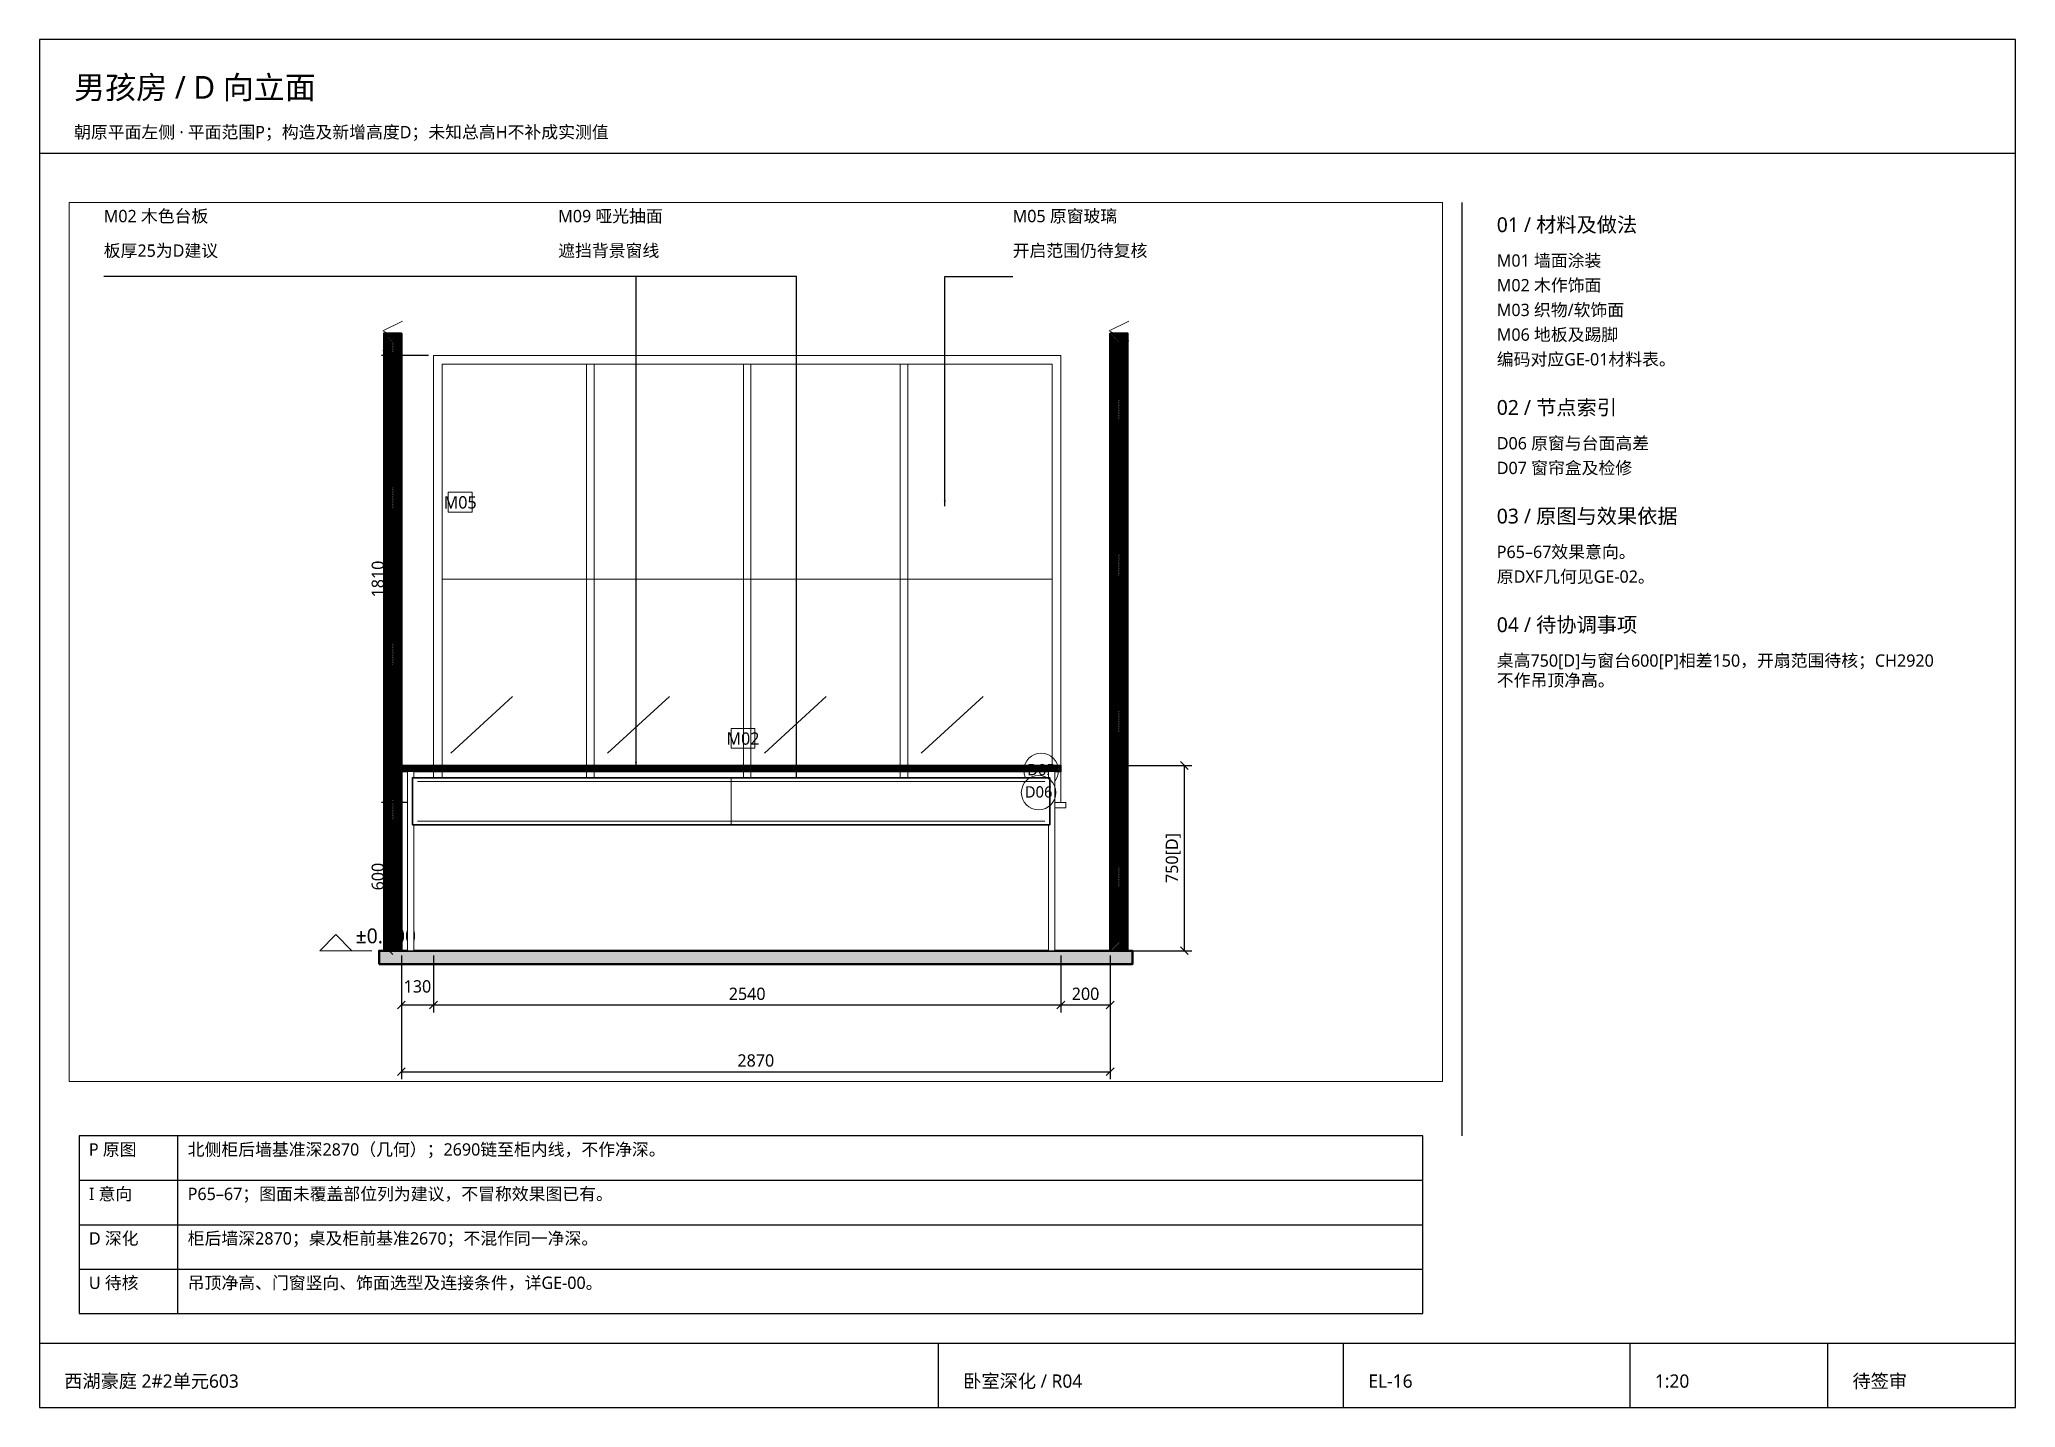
# Paper-space layout 'EL-16' of a CAD drawing. Header units: millimetres. Extents: x 10 to 410, y 10 to 287.
# The model-space entities are those that its viewports show. They can reach past a viewport. Long polylines and large blocks are cut down to what shows.
import ezdxf
from ezdxf.enums import TextEntityAlignment as Align

# ---------------------------------------------------------------- set-up
doc = ezdxf.new("R2010")
doc.units = ezdxf.units.MM
doc.linetypes.add('DASHED', pattern=[1.524, 1.27, -0.254])
for name, color, linetype, lineweight in [('A-DETAIL', 7, 'Continuous', 18), ('A-DIM', 7, 'Continuous', 13), ('A-FLOOR', 7, 'Continuous', 50), ('A-GLASS', 7, 'Continuous', 18), ('A-HATCH', 8, 'Continuous', 9), ('A-MATERIAL', 7, 'Continuous', 13), ('A-OUTLINE', 7, 'Continuous', 35), ('A-PENDING', 8, 'DASHED', 13), ('A-SYMBOL', 7, 'Continuous', 18), ('A-WALL', 7, 'Continuous', 50), ('S-FRAME', 7, 'Continuous', 25), ('S-TEXT', 7, 'Continuous', 13)]:
    doc.layers.add(name, color=color, linetype=linetype, lineweight=lineweight)
doc.layers.add('S-VPORT', color=7, linetype='Continuous', lineweight=0, plot=False)
doc.styles.add('CN', font='NotoSansCJK-Regular.ttc')
doc.styles.add('OpenSansCondensed-Light', font='OpenSansCondensed-Light.ttf')
doc.dimstyles.new('EZDXF', dxfattribs={"dimtxt": 0.25, "dimasz": 0.175, "dimexe": 0.375, "dimexo": 0.125, "dimgap": 0.1, "dimtad": 1, "dimlfac": 100, "dimzin": 12, "dimdsep": 46, "dimtxsty": 'OpenSansCondensed-Light', "dimblk": 'ARCHTICK', "dimcen": 2.5, "dimazin": 3, "dimtfac": 0.5, "dimtmove": 2, "dimatfit": 3, "dimarcsym": 0})

# ---------------------------------------------------------------- blocks, each defined once
blk = doc.blocks.new('_ARCHTICK')
at = {"color": 0, "linetype": 'ByBlock', "const_width": 0.15}
blk.add_lwpolyline([(-0.5, -0.5), (0.5, 0.5)], dxfattribs=at)
blk = doc.blocks.new('LEVEL-FFL')
blk.add_line((0, 0), (210, 0))
blk.add_lwpolyline([(0, 0), (65, 65), (130, 0)], close=True)
at = {"style": 'CN'}
blk.add_attdef('VALUE', (145, 30), '', height=60, dxfattribs=at)

msp = doc.modelspace()

# ---------------------------------------------------------------- hatches: boundary and pattern name
at = {"layer": 'A-FLOOR'}
h = msp.add_hatch(color=7, dxfattribs=at)
h.dxf.hatch_style = 1
h.paths.add_polyline_path([(191910, -55), (194960, -55), (194960, 0), (191910, 0)])
at = {"layer": 'A-HATCH'}
h = msp.add_hatch(dxfattribs=at)
h.set_pattern_fill('ANSI31', scale=1.5)
h.paths.add_polyline_path([(191930, 0), (192000, 0), (192000, 2500), (191930, 2500)])
h = msp.add_hatch(dxfattribs=at)
h.set_pattern_fill('ANSI31', scale=1.5)
h.paths.add_polyline_path([(194870, 0), (194940, 0), (194940, 2500), (194870, 2500)])

# ---------------------------------------------------------------- linework, layer by layer
at = {"layer": 'A-DETAIL'}
msp.add_lwpolyline([(192110, 578), (194690, 578), (194690, 600), (192110, 600)], close=True, dxfattribs=at)
at = {"layer": 'A-FLOOR'}
msp.add_line((191910, 0), (194960, 0), dxfattribs=at)
msp.add_lwpolyline([(191910, -55), (194960, -55), (194960, 0), (191910, 0)], close=True, dxfattribs=at)
at = {"layer": 'A-GLASS'}
for p, q in [((192165, 1505), (194635, 1505)), ((192200, 800), (192450, 1030)), ((192835, 800), (193085, 1030)), ((193470, 800), (193720, 1030)), ((194105, 800), (194355, 1030))]:
    msp.add_line(p, q, dxfattribs=at)
for points in [[(192130, 600), (194670, 600), (194670, 2410), (192130, 2410)], [(192165, 635), (194635, 635), (194635, 2375), (192165, 2375)], [(192750, 635), (192780, 635), (192780, 2375), (192750, 2375)], [(193385, 635), (193415, 635), (193415, 2375), (193385, 2375)], [(194020, 635), (194050, 635), (194050, 2375), (194020, 2375)]]:
    msp.add_lwpolyline(points, close=True, dxfattribs=at)
at = {"layer": 'A-MATERIAL'}
for points in [[(192190, 1776.5), (192286, 1776.5), (192286, 1856.5), (192190, 1856.5)], [(193335, 820), (193431, 820), (193431, 900), (193335, 900)]]:
    msp.add_lwpolyline(points, close=True, dxfattribs=at)
at = {"layer": 'A-PENDING'}
for points in [[(191925, 2430), (192005, 2470), (191925, 2510), (192005, 2550)], [(194865, 2430), (194945, 2470), (194865, 2510), (194945, 2550)]]:
    msp.add_lwpolyline(points, dxfattribs=at)
at = {"layer": 'A-SYMBOL'}
msp.add_circle((194590, 730), 70, dxfattribs=at)
at = {"layer": 'A-WALL'}
for points in [[(191930, 0), (192000, 0), (192000, 2500), (191930, 2500)], [(194870, 0), (194940, 0), (194940, 2500), (194870, 2500)]]:
    msp.add_lwpolyline(points, close=True, dxfattribs=at)

# ---------------------------------------------------------------- block references
at = {"layer": 'A-SYMBOL'}
msp.add_blockref('LEVEL-FFL', (191670, 0), dxfattribs=at).add_auto_attribs({'VALUE': '±0.000'})

# ---------------------------------------------------------------- texts
at = {"layer": 'A-MATERIAL', "style": 'CN'}
for s, p in [('M05', (192238, 1790.5)), ('M02', (193383, 834))]:
    msp.add_text(s, height=50, dxfattribs=at).set_placement(p, align=Align.CENTER)
at = {"layer": 'A-SYMBOL', "style": 'CN'}
msp.add_text('D05', height=46, dxfattribs=at).set_placement((194590, 710), align=Align.CENTER)

# ---------------------------------------------------------------- dimensions: what is measured, and where the dimension line sits
at = {"layer": 'A-DIM'}
for base, p1, p2, override in [((191950, 600), (192130, 600), (192130, 2410), {"dimscale": 20, "dimtxt": 2.5, "dimasz": 2, "dimexe": 1.5, "dimexo": 1, "dimgap": 1, "dimtad": 1, "dimdec": 0, "dimlfac": 1, "dimzin": 8, "dimpost": '', "dimtxsty": 'CN', "dimtsz": 0.8, "dimclrd": 0, "dimclre": 0, "dimclrt": 0}), ((195170, 0), (194870, 0), (194870, 750), {"dimscale": 20, "dimtxt": 2.5, "dimasz": 2, "dimexe": 1.5, "dimexo": 1, "dimgap": 1, "dimtad": 1, "dimdec": 0, "dimlfac": 1, "dimzin": 8, "dimpost": '<>[D]', "dimtxsty": 'CN', "dimtsz": 0.8, "dimclrd": 0, "dimclre": 0, "dimclrt": 0}), ((191950, 0), (192130, 0), (192130, 600), {"dimscale": 20, "dimtxt": 2.5, "dimasz": 2, "dimexe": 1.5, "dimexo": 1, "dimgap": 1, "dimtad": 1, "dimdec": 0, "dimlfac": 1, "dimzin": 8, "dimpost": '', "dimtxsty": 'CN', "dimtsz": 0.8, "dimclrd": 0, "dimclre": 0, "dimclrt": 0})]:
    msp.add_linear_dim(base=base, p1=p1, p2=p2, angle=90, dimstyle='EZDXF', override=override, dxfattribs=at).render()
msp.add_linear_dim(base=(192000, -490), p1=(192000, 0), p2=(194870, 0), dimstyle='EZDXF', override={"dimscale": 20, "dimtxt": 2.5, "dimasz": 2, "dimexe": 1.5, "dimexo": 1, "dimgap": 1, "dimtad": 1, "dimdec": 0, "dimlfac": 1, "dimzin": 8, "dimpost": '', "dimtxsty": 'CN', "dimtsz": 0.8, "dimclrd": 0, "dimclre": 0, "dimclrt": 0}, dxfattribs=at).render()

# ---------------------------------------------------------------- next in the draw order: wipeouts: each hides what was drawn before it
msp.add_wipeout([(192000, 725), (194670, 725), (194670, 750), (192000, 750)])

# ---------------------------------------------------------------- next in the draw order: hatches: boundary and pattern name
at = {"layer": 'A-HATCH'}
h = msp.add_hatch(dxfattribs=at)
h.set_pattern_fill('ANSI31', scale=1.5)
h.paths.add_polyline_path([(192000, 725), (194670, 725), (194670, 750), (192000, 750)])

# ---------------------------------------------------------------- next in the draw order: linework, layer by layer
at = {"layer": 'A-OUTLINE'}
msp.add_lwpolyline([(192000, 725), (194670, 725), (194670, 750), (192000, 750)], close=True, dxfattribs=at)

# ---------------------------------------------------------------- next in the draw order: wipeouts: each hides what was drawn before it
for points in [[(192025, 0), (192050, 0), (192050, 725), (192025, 725)], [(194620, 0), (194645, 0), (194645, 725), (194620, 725)]]:
    msp.add_wipeout(points)

# ---------------------------------------------------------------- next in the draw order: linework, layer by layer
at = {"layer": 'A-DETAIL'}
for points in [[(192025, 0), (192050, 0), (192050, 725), (192025, 725)], [(194620, 0), (194645, 0), (194645, 725), (194620, 725)]]:
    msp.add_lwpolyline(points, close=True, dxfattribs=at)

# ---------------------------------------------------------------- next in the draw order: dimensions: what is measured, and where the dimension line sits
at = {"layer": 'A-DIM'}
for base, p1, p2 in [((192000, -220), (192000, 0), (192130, 0)), ((192130, -220), (192130, 0), (194670, 0)), ((194670, -220), (194670, 0), (194870, 0))]:
    msp.add_linear_dim(base=base, p1=p1, p2=p2, dimstyle='EZDXF', override={"dimscale": 20, "dimtxt": 2.5, "dimasz": 2, "dimexe": 1.5, "dimexo": 1, "dimgap": 1, "dimtad": 1, "dimdec": 0, "dimlfac": 1, "dimzin": 8, "dimpost": '', "dimtxsty": 'CN', "dimtsz": 0.8, "dimclrd": 0, "dimclre": 0, "dimclrt": 0}, dxfattribs=at).render()

# ---------------------------------------------------------------- next in the draw order: wipeouts: each hides what was drawn before it
msp.add_wipeout([(192045, 510), (194625, 510), (194625, 700), (192045, 700)])

# ---------------------------------------------------------------- next in the draw order: linework, layer by layer
at = {"layer": 'A-DETAIL'}
for p, q in [((192065, 685), (194605, 685)), ((193335, 510), (193335, 700)), ((192065, 525), (194605, 525))]:
    msp.add_line(p, q, dxfattribs=at)
at = {"layer": 'A-OUTLINE'}
msp.add_lwpolyline([(192045, 510), (194625, 510), (194625, 700), (192045, 700)], close=True, dxfattribs=at)
at = {"layer": 'A-SYMBOL'}
msp.add_circle((194580, 640), 70, dxfattribs=at)

# ---------------------------------------------------------------- next in the draw order: texts
at = {"layer": 'A-SYMBOL', "style": 'CN'}
msp.add_text('D06', height=46, dxfattribs=at).set_placement((194580, 620), align=Align.CENTER)

psp = doc.layouts.new('EL-16')

# ---------------------------------------------------------------- linework, layer by layer
at = {"layer": 'S-FRAME'}
for p, q in [((10, 264), (410, 264)), ((298, 65), (298, 254)), ((38, 29), (38, 65)), ((18, 56), (290, 56)), ((18, 47), (290, 47)), ((18, 38), (290, 38)), ((10, 23), (410, 23)), ((192, 10), (192, 23)), ((274, 10), (274, 23)), ((332, 10), (332, 23)), ((372, 10), (372, 23))]:
    psp.add_line(p, q, dxfattribs=at)
for points in [[(10, 10), (410, 10), (410, 287), (10, 287)], [(18, 29), (290, 29), (290, 65), (18, 65)]]:
    psp.add_lwpolyline(points, close=True, dxfattribs=at)

# ---------------------------------------------------------------- texts
at = {"layer": 'S-TEXT', "style": 'CN'}
for s, height, p in [('男孩房 / D 向立面', 4.6, (17, 275)), ('朝原平面左侧 · 平面范围P；构造及新增高度D；未知总高H不补成实测值', 2.5, (17, 267)), ('M02 木色台板', 2.5, (23, 250)), ('M09 哑光抽面', 2.5, (115, 250)), ('M05 原窗玻璃', 2.5, (207, 250)), ('01 / 材料及做法', 3, (305, 248)), ('板厚25为D建议', 2.5, (23, 243)), ('遮挡背景窗线', 2.5, (115, 243)), ('开启范围仍待复核', 2.5, (207, 243)), ('M01 墙面涂装', 2.5, (305, 241)), ('M02 木作饰面', 2.5, (305, 236)), ('M03 织物/软饰面', 2.5, (305, 231)), ('M06 地板及踢脚', 2.5, (305, 226)), ('编码对应GE-01材料表。', 2.5, (305, 221)), ('02 / 节点索引', 3, (305, 211)), ('D06 原窗与台面高差', 2.5, (305, 204)), ('D07 窗帘盒及检修', 2.5, (305, 199)), ('03 / 原图与效果依据', 3, (305, 189)), ('P65–67效果意向。', 2.5, (305, 182)), ('原DXF几何见GE-02。', 2.5, (305, 177)), ('04 / 待协调事项', 3, (305, 167)), ('桌高750[D]与窗台600[P]相差150，开扇范围待核；CH2920', 2.5, (305, 160)), ('不作吊顶净高。', 2.5, (305, 156)), ('P 原图', 2.5, (20, 61)), ('北侧柜后墙基准深2870（几何）；2690链至柜内线，不作净深。', 2.5, (40, 61)), ('I 意向', 2.5, (20, 52)), ('P65–67；图面未覆盖部位列为建议，不冒称效果图已有。', 2.5, (40, 52)), ('D 深化', 2.5, (20, 43)), ('柜后墙深2870；桌及柜前基准2670；不混作同一净深。', 2.5, (40, 43)), ('U 待核', 2.5, (20, 34)), ('吊顶净高、门窗竖向、饰面选型及连接条件，详GE-00。', 2.5, (40, 34)), ('西湖豪庭 2#2单元603', 2.7, (15, 14)), ('卧室深化 / R04', 2.7, (197, 14)), ('EL-16', 2.7, (279, 14)), ('1:20', 2.7, (337, 14)), ('待签审', 2.7, (377, 14))]:
    psp.add_text(s, height=height, dxfattribs=at).set_placement(p)

# ---------------------------------------------------------------- leaders
at = {"layer": 'A-MATERIAL'}
for points in [[(130.75, 139.5), (130.75, 239), (23, 239)], [(163.25, 135), (163.25, 239), (115, 239)], [(193.25, 192.5), (193.25, 239), (207, 239)]]:
    psp.add_leader(points, dimstyle='EZDXF', override={"dimscale": 1, "dimasz": 1.2}, dxfattribs=at)

# ---------------------------------------------------------------- viewports
at = {"layer": 'S-VPORT'}
psp.add_viewport(center=(155, 165), size=(278, 178), view_center_point=(193435, 1250), view_height=3560, dxfattribs=at)

doc.saveas('drawing.dxf')
